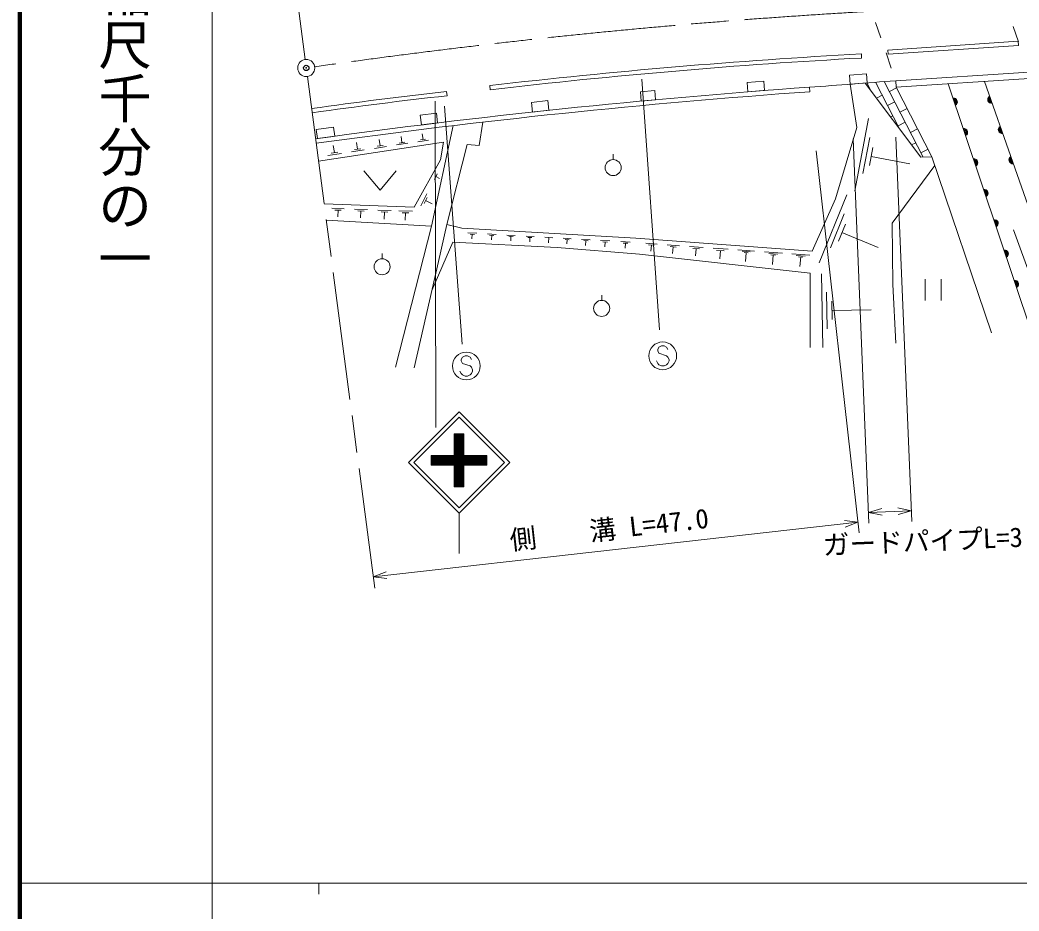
# Model space of a CAD drawing. Units: millimetres, scale not verified. Extents: x 40000 to 680000, y 20000 to 380000.
# Drawn here: x 40000 to 133556, y 202409 to 285811 of the extents above; entities that cross this region are included whole.
import ezdxf
from ezdxf.enums import TextEntityAlignment as Align

# ---------------------------------------------------------------- set-up
doc = ezdxf.new("R2010")
doc.units = ezdxf.units.MM
doc.header["$LTSCALE"] = 1000
doc.header["$PDMODE"] = 32
doc.header["$PDSIZE"] = 500
doc.linetypes.add('CHAIN', pattern=[18.5, 12, -1.5, 3.5, -1.5])
for name, color, linetype, lineweight in [('M-BGD', 7, 'Continuous', 13), ('M-BMK', 2, 'CHAIN', 13), ('M-BMK-SRVR', 3, 'Continuous', 13), ('M-STR-HTXT', 7, 'Continuous', 13), ('M-STR-STR1', 1, 'Continuous', 13), ('M-STR-STRC', 7, 'Continuous', 13), ('M-TTL', 2, 'Continuous', 140), ('M-TTL-BAND', 7, 'Continuous', 13)]:
    doc.layers.add(name, color=color, linetype=linetype, lineweight=lineweight)
doc.layers.add('M-OTRS', color=6, linetype='Continuous')
doc.styles.add('@ＭＳ ゴシック', font='')
doc.styles.add('ＭＳ ゴシック', font='')
doc.styles.get('@ＭＳ ゴシック').set_extended_font_data('@MS Gothic')
doc.styles.get('ＭＳ ゴシック').set_extended_font_data('MS Gothic')

msp = doc.modelspace()

# ---------------------------------------------------------------- linework, layer by layer
at = {"layer": 'M-BGD'}
for p, q in [((121274, 282999), (133473, 283834)), ((133473, 283834), (133500, 283437)), ((118794, 282638), (118815, 282253)), ((121274, 282999), (121301, 282602)), ((121301, 282602), (133500, 283437)), ((119335, 279876), (119709, 279150)), ((120124, 279981), (122362, 275636)), ((120936, 280043), (124571, 272982)), ((134737, 256575), (126926, 279841)), ((130327, 280062), (138453, 256824)), ((79946, 279112), (79990, 278720)), ((83995, 279672), (84039, 279289)), ((113972, 279097), (113943, 279518)), ((119594, 279372), (119556, 279353)), ((120285, 279728), (120261, 279716)), ((122087, 279446), (121420, 279103)), ((120753, 278760), (120213, 278482)), ((121912, 278147), (121245, 277804)), ((123071, 277535), (122404, 277192)), ((118172, 269825), (119447, 276595)), ((121737, 276848), (121528, 276740)), ((122896, 276236), (122229, 275892)), ((77743, 274621), (77663, 275145)), ((124055, 275623), (123388, 275280)), ((71623, 273721), (71527, 274354)), ((73730, 274031), (73640, 274627)), ((76315, 274270), (75266, 274111)), ((76032, 274370), (75507, 274291)), ((75770, 274331), (75685, 274890)), ((78255, 274564), (77271, 274415)), ((77989, 274658), (77497, 274584)), ((118942, 271432), (119580, 274818)), ((123880, 274324), (123499, 274128)), ((70101, 273328), (68840, 273137)), ((69760, 273448), (69130, 273353)), ((69445, 273401), (69343, 274073)), ((72241, 273653), (71053, 273472)), ((71920, 273766), (71326, 273676)), ((74312, 273966), (73194, 273797)), ((74010, 274073), (73451, 273988)), ((95549, 272740), (95549, 273240)), ((119553, 272194), (119872, 273886)), ((125039, 273712), (124372, 273368)), ((119712, 273040), (123323, 272360)), ((125406, 272999), (130982, 256533)), ((72215, 271684), (73715, 269884)), ((73715, 269884), (75215, 271684)), ((78811, 270886), (79073, 271410)), ((78942, 271148), (79291, 270973)), ((77548, 268413), (78115, 269547)), ((114826, 263067), (117419, 269450)), ((77841, 268621), (78125, 269188)), ((77983, 268905), (78588, 268602)), ((69218, 268183), (70362, 268141)), ((69499, 268020), (70070, 267999)), ((69784, 268009), (69762, 267399)), ((71331, 268105), (72535, 268060)), ((71626, 267933), (72228, 267911)), ((71927, 267922), (71903, 267280)), ((73503, 268024), (74770, 267977)), ((73814, 267844), (74447, 267820)), ((74130, 267832), (74105, 267157)), ((75482, 267951), (76748, 267904)), ((75792, 267770), (76425, 267747)), ((76109, 267759), (76084, 267083)), ((115900, 264490), (117196, 267682)), ((78523, 266509), (68688, 267059)), ((116650, 265115), (117298, 266711)), ((81942, 265893), (82771, 265846)), ((82143, 265771), (82557, 265747)), ((82350, 265759), (82324, 265317)), ((83782, 265787), (84586, 265741)), ((116974, 265913), (120378, 264531)), ((133031, 266159), (134743, 261461)), ((83977, 265668), (84379, 265645)), ((84178, 265657), (84153, 265228)), ((85597, 265682), (86377, 265637)), ((85786, 265567), (86176, 265544)), ((85981, 265556), (85957, 265140)), ((87387, 265579), (88143, 265535)), ((87570, 265467), (87948, 265445)), ((87759, 265456), (87736, 265053)), ((89153, 265477), (89886, 265434)), ((89520, 265455), (89491, 264967)), ((90874, 265377), (91627, 265334)), ((91056, 265266), (91433, 265244)), ((91245, 265255), (91221, 264853)), ((92595, 265278), (93409, 265231)), ((92792, 265157), (93199, 265134)), ((92995, 265146), (92970, 264712)), ((94375, 265175), (95253, 265124)), ((94588, 265045), (95026, 265020)), ((94807, 265032), (94780, 264565)), ((96269, 265065), (97146, 265015)), ((96482, 264936), (96920, 264910)), ((96701, 264923), (96674, 264455)), ((98619, 264915), (99658, 264840)), ((100598, 264771), (101753, 264687)), ((73909, 263466), (73909, 263966)), ((98869, 264758), (99389, 264720)), ((99129, 264739), (99088, 264184)), ((100875, 264596), (101453, 264554)), ((101164, 264575), (101120, 263959)), ((102689, 264619), (103968, 264526)), ((102996, 264426), (103636, 264379)), ((103316, 264402), (103267, 263721)), ((104900, 264459), (106308, 264356)), ((105239, 264245), (105943, 264194)), ((105591, 264220), (105536, 263469)), ((107237, 264289), (108783, 264177)), ((107616, 264158), (108389, 264102)), ((107802, 264041), (108188, 264013)), ((107995, 264027), (107935, 263202)), ((109708, 264109), (111398, 263987)), ((110122, 263966), (110967, 263905)), ((110325, 263838), (110748, 263807)), ((112283, 263922), (113974, 263800)), ((110537, 263823), (110471, 262921)), ((112697, 263779), (113543, 263718)), ((112900, 263651), (113323, 263620)), ((113112, 263636), (113046, 262734)), ((115172, 255163), (115048, 262052)), ((124772, 261547), (124772, 259547)), ((126272, 261547), (126272, 259547)), ((115600, 256894), (115538, 260338)), ((94473, 259568), (94473, 260068)), ((116044, 257763), (116013, 259485)), ((116028, 258624), (119702, 258690))]:
    msp.add_line(p, q, dxfattribs=at)
for points in [[(117746, 279802), (119335, 279922), (119270, 280775), (117681, 280656)], [(108169, 279086), (109724, 279207), (109656, 280088), (108100, 279967)], [(98186, 278224), (99522, 278347), (99443, 279198), (98107, 279074)], [(87983, 277193), (89531, 277359), (89435, 278261), (87887, 278094)], [(77602, 275987), (79102, 276171), (78991, 277078), (77491, 276894)], [(67864, 274713), (69486, 274935), (69369, 275789), (67747, 275567)]]:
    msp.add_lwpolyline(points, close=True, dxfattribs=at)
for points in [[(79971, 266656), (81384, 266326), (97674, 265385), (114200, 264184), (116366, 269081), (118367, 275743), (117746, 279802)], [(122047, 279523), (125406, 272999), (124368, 272978), (119138, 279907)], [(83354, 276250), (83008, 274072), (81878, 274142), (79971, 266656), (79194, 263195), (76911, 253237)], [(80581, 275924), (78523, 266509), (75157, 253302)], [(68483, 268611), (76922, 268298), (79394, 272724), (79653, 274372), (67957, 272599)], [(122030, 255568), (121736, 261042), (121689, 266786), (125677, 272199)], [(78571, 260478), (80528, 265004), (90290, 264528), (98027, 263900), (114004, 262127), (114004, 255143)]]:
    msp.add_lwpolyline(points, dxfattribs=at)
for centre in [(95549, 271990), (73909, 262716), (94473, 258818)]:
    msp.add_circle(centre, 750, dxfattribs=at)
for centre, radius, start, end in [((149939, -288363), 571850, 93.12204, 96.62191), ((149939, -288363), 571464, 93.12204, 96.62191), ((-160294, 3981372), 3711998, 274.23678, 274.36163), ((126339, -139853), 421526, 96.31876, 98.05023), ((163017, -414390), 695642, 94.04529, 97.87694), ((163017, -414390), 695220, 94.04529, 97.87694), ((126339, -139853), 421131, 96.31876, 98.05023), ((127439, 278144), 354, 297.35501, 99.76019), ((127439, 278144), 283, 299.57905, 97.53615), ((127439, 278144), 212, 303.32538, 93.78983), ((127439, 278144), 142, 311.03711, 86.0781), ((127439, 278144), 100, 321.35477, 75.76043), ((130976, 278372), 354, 118.06949, 280.47467), ((130976, 278372), 283, 120.29353, 278.25063), ((130976, 278372), 212, 124.03985, 274.5043), ((130976, 278372), 142, 131.75158, 266.79257), ((130976, 278372), 100, 142.06925, 256.47491), ((128393, 275300), 354, 297.35501, 99.76019), ((128393, 275300), 283, 299.57905, 97.53615), ((128393, 275300), 212, 303.32538, 93.78983), ((128393, 275300), 142, 311.03711, 86.0781), ((128393, 275300), 100, 321.35477, 75.76043), ((131966, 275541), 354, 118.06949, 280.47467), ((131966, 275541), 283, 120.29353, 278.25063), ((131966, 275541), 212, 124.03985, 274.5043), ((131966, 275541), 142, 131.75158, 266.79257), ((131966, 275541), 100, 142.06925, 256.47491), ((129348, 272456), 354, 297.35501, 99.76019), ((129348, 272456), 283, 299.57905, 97.53615), ((129348, 272456), 212, 303.32538, 93.78983), ((129348, 272456), 142, 311.03711, 86.0781), ((129348, 272456), 100, 321.35477, 75.76043), ((132956, 272709), 354, 118.06949, 280.47467), ((132956, 272709), 283, 120.29353, 278.25063), ((132956, 272709), 212, 124.03985, 274.5043), ((132956, 272709), 142, 131.75158, 266.79257), ((132956, 272709), 100, 142.06925, 256.47491), ((130303, 269612), 354, 297.35501, 99.76019), ((130303, 269612), 283, 299.57905, 97.53615), ((130303, 269612), 212, 303.32538, 93.78983), ((130303, 269612), 142, 311.03711, 86.0781), ((130303, 269612), 100, 321.35477, 75.76043), ((131258, 266768), 354, 297.35501, 99.76019), ((131258, 266768), 283, 299.57905, 97.53615), ((131258, 266768), 212, 303.32538, 93.78983), ((131258, 266768), 142, 311.03711, 86.0781), ((131258, 266768), 100, 321.35477, 75.76043), ((132212, 263924), 354, 297.35501, 99.76019), ((132212, 263924), 283, 299.57905, 97.53615), ((132212, 263924), 212, 303.32538, 93.78983), ((132212, 263924), 142, 311.03711, 86.0781), ((132212, 263924), 100, 321.35477, 75.76043), ((133167, 261080), 354, 297.35501, 99.76019), ((133167, 261080), 283, 299.57905, 97.53615), ((133167, 261080), 212, 303.32538, 93.78983), ((133167, 261080), 142, 311.03711, 86.0781), ((133167, 261080), 100, 321.35477, 75.76043)]:
    msp.add_arc(centre, radius, start, end, dxfattribs=at)
at = {"layer": 'M-BMK'}
for p, q in [((60526, 328930), (66702, 282111)), ((66912, 280525), (73229, 232634))]:
    msp.add_line(p, q, dxfattribs=at)
msp.add_arc((154648, -327787), 615406, 93.2444, 98.13178, dxfattribs=at)
at = {"layer": 'M-BMK-SRVR'}
msp.add_circle((66807, 281318), 800, dxfattribs=at)
at = {"layer": 'M-OTRS'}
msp.add_point((66807, 281318), dxfattribs=at)
at = {"layer": 'M-STR-HTXT'}
for p, q in [((118034, 274680), (119506, 238710)), ((122034, 274844), (123507, 238874)), ((114569, 273574), (118587, 237799)), ((119465, 239709), (120701, 240073)), ((119465, 239709), (123466, 239873)), ((119465, 239709), (120727, 239448)), ((123466, 239873), (122204, 240134)), ((123466, 239873), (122230, 239510)), ((73089, 233696), (118475, 238793)), ((118475, 238793), (117198, 238964)), ((118475, 238793), (117268, 238343)), ((73089, 233696), (74297, 234146)), ((73089, 233696), (74366, 233525))]:
    msp.add_line(p, q, dxfattribs=at)
at = {"layer": 'M-STR-STR1'}
for p, q in [((120127, 285569), (120617, 284151)), ((133494, 283772), (133006, 285191)), ((121107, 282733), (121596, 281316))]:
    msp.add_line(p, q, dxfattribs=at)
msp.add_lwpolyline([(122008, 280124), (134471, 280936), (134510, 280334), (122047, 279523)], close=True, dxfattribs=at)
at = {"layer": 'M-STR-STRC'}
for p, q in [((98220, 280275), (99879, 256823)), ((78953, 247663), (78874, 278222)), ((81401, 255481), (79743, 277748)), ((99840, 255202), (99722, 254966)), ((99722, 254966), (99722, 254848)), ((99722, 254848), (99840, 254612)), ((100076, 255321), (99840, 255202)), ((99840, 254612), (100549, 254375)), ((100313, 255321), (100076, 255321)), ((100549, 255202), (100313, 255321)), ((100667, 254966), (100549, 255202)), ((81441, 254255), (81323, 254019)), ((81323, 254019), (81323, 253900)), ((81323, 253900), (81441, 253664)), ((81678, 254373), (81441, 254255)), ((81441, 253664), (82150, 253428)), ((81914, 254373), (81678, 254373)), ((82150, 254255), (81914, 254373)), ((82269, 254019), (82150, 254255)), ((99722, 253666), (99604, 253902)), ((99840, 253548), (99722, 253666)), ((100076, 253430), (99840, 253548)), ((100549, 253548), (100313, 253430)), ((100549, 254375), (100667, 254257)), ((100667, 253666), (100549, 253548)), ((100667, 254257), (100785, 254021)), ((100785, 253902), (100667, 253666)), ((100785, 254021), (100785, 253902)), ((81323, 252719), (81205, 252955)), ((81441, 252600), (81323, 252719)), ((82150, 253428), (82269, 253309)), ((82269, 252719), (82150, 252600)), ((82269, 253309), (82387, 253073)), ((82387, 252955), (82269, 252719)), ((82387, 253073), (82387, 252955)), ((100313, 253430), (100076, 253430)), ((81678, 252482), (81441, 252600)), ((81914, 252482), (81678, 252482)), ((82150, 252600), (81914, 252482)), ((76387, 244383), (81125, 249121)), ((81125, 249121), (85862, 244383)), ((76882, 244383), (81125, 248626)), ((81125, 248626), (85367, 244383)), ((80666, 247087), (81566, 247087)), ((80666, 247087), (80666, 245054)), ((80666, 247038), (80714, 247087)), ((80666, 246897), (80855, 247087)), ((80666, 246755), (80997, 247087)), ((80666, 246614), (81138, 247087)), ((80666, 246473), (81280, 247087)), ((80666, 246331), (81421, 247087)), ((80666, 246190), (81562, 247087)), ((81566, 246130), (80666, 247030)), ((81566, 246271), (80750, 247087)), ((81566, 246412), (80891, 247087)), ((81566, 246554), (81033, 247087)), ((81566, 246695), (81174, 247087)), ((81566, 246837), (81316, 247087)), ((81566, 246978), (81457, 247087)), ((81566, 247087), (81566, 245054)), ((80666, 246048), (81566, 246948)), ((81566, 245988), (80666, 246888)), ((80666, 245907), (81566, 246807)), ((81566, 245847), (80666, 246747)), ((80666, 245766), (81566, 246666)), ((81566, 245705), (80666, 246605)), ((80666, 245624), (81566, 246524)), ((81566, 245564), (80666, 246464)), ((80666, 245483), (81566, 246383)), ((81566, 245422), (80666, 246322)), ((80666, 245341), (81566, 246241)), ((81566, 245281), (80666, 246181)), ((80666, 245200), (81566, 246100)), ((79903, 244154), (81566, 245817)), ((80044, 244154), (81566, 245676)), ((80185, 244154), (81566, 245534)), ((80327, 244154), (81566, 245393)), ((80468, 244154), (81566, 245251)), ((81566, 245140), (80666, 246040)), ((80666, 245058), (81566, 245958)), ((82410, 244154), (80666, 245898)), ((82268, 244154), (80666, 245757)), ((82127, 244154), (80666, 245615)), ((81985, 244154), (80666, 245474)), ((81844, 244154), (80666, 245332)), ((81703, 244154), (80666, 245191)), ((76387, 244383), (81125, 239646)), ((76882, 244383), (81125, 240141)), ((80666, 245054), (78504, 245054)), ((78504, 245054), (78504, 244154)), ((78504, 245018), (78540, 245054)), ((78504, 244877), (78681, 245054)), ((78504, 244735), (78823, 245054)), ((78504, 244594), (78964, 245054)), ((78504, 244452), (79106, 245054)), ((78504, 244311), (79247, 245054)), ((78504, 244170), (79388, 245054)), ((79298, 244154), (78504, 244949)), ((79157, 244154), (78504, 244807)), ((79016, 244154), (78504, 244666)), ((78874, 244154), (78504, 244524)), ((78733, 244154), (78504, 244383)), ((78591, 244154), (78504, 244241)), ((79440, 244154), (78540, 245054)), ((78630, 244154), (79530, 245054)), ((79581, 244154), (78681, 245054)), ((78771, 244154), (79671, 245054)), ((79723, 244154), (78823, 245054)), ((78913, 244154), (79813, 245054)), ((79864, 244154), (78964, 245054)), ((79054, 244154), (79954, 245054)), ((80006, 244154), (79106, 245054)), ((79196, 244154), (80096, 245054)), ((80147, 244154), (79247, 245054)), ((79337, 244154), (80237, 245054)), ((80288, 244154), (79388, 245054)), ((79478, 244154), (80378, 245054)), ((80430, 244154), (79530, 245054)), ((79620, 244154), (80520, 245054)), ((80571, 244154), (79671, 245054)), ((79761, 244154), (80661, 245054)), ((81566, 243301), (79813, 245054)), ((81566, 243443), (79954, 245054)), ((81566, 243584), (80096, 245054)), ((81566, 243725), (80237, 245054)), ((81566, 243867), (80378, 245054)), ((81566, 244008), (80520, 245054)), ((80610, 244154), (81566, 245110)), ((81566, 244150), (80661, 245054)), ((80666, 244068), (81651, 245054)), ((80666, 243927), (81793, 245054)), ((80666, 243786), (81934, 245054)), ((80666, 243644), (82075, 245054)), ((80666, 243503), (82217, 245054)), ((80666, 243361), (82358, 245054)), ((81125, 240141), (85367, 244383)), ((81125, 239646), (85862, 244383)), ((81600, 244154), (82500, 245054)), ((82551, 244154), (81651, 245054)), ((81741, 244154), (82641, 245054)), ((82693, 244154), (81793, 245054)), ((81883, 244154), (82783, 245054)), ((82834, 244154), (81934, 245054)), ((82024, 244154), (82924, 245054)), ((82975, 244154), (82075, 245054)), ((82165, 244154), (83065, 245054)), ((83117, 244154), (82217, 245054)), ((82307, 244154), (83207, 245054)), ((83258, 244154), (82358, 245054)), ((82448, 244154), (83348, 245054)), ((83400, 244154), (82500, 245054)), ((82590, 244154), (83490, 245054)), ((83541, 244154), (82641, 245054)), ((82731, 244154), (83631, 245054)), ((83683, 244154), (82783, 245054)), ((82872, 244154), (83727, 245009)), ((83727, 244251), (82924, 245054)), ((83014, 244154), (83727, 244867)), ((83727, 244392), (83065, 245054)), ((83155, 244154), (83727, 244726)), ((83727, 244534), (83207, 245054)), ((83297, 244154), (83727, 244585)), ((83727, 244675), (83348, 245054)), ((83438, 244154), (83727, 244443)), ((83727, 244816), (83490, 245054)), ((83580, 244154), (83727, 244302)), ((83727, 244958), (83631, 245054)), ((78504, 244154), (80666, 244154)), ((80666, 244154), (80666, 242121)), ((80666, 243220), (81566, 244120)), ((81566, 243160), (80666, 244060)), ((80666, 243079), (81566, 243979)), ((81566, 243018), (80666, 243918)), ((80666, 242937), (81566, 243837)), ((81566, 242877), (80666, 243777)), ((80666, 242796), (81566, 243696)), ((81566, 242735), (80666, 243635)), ((80666, 242654), (81566, 243554)), ((81566, 242594), (80666, 243494)), ((80666, 242513), (81566, 243413)), ((81566, 242453), (80666, 243353)), ((80666, 242371), (81566, 243271)), ((81566, 244154), (81566, 242121)), ((83721, 244154), (83727, 244160)), ((81566, 242311), (80666, 243211)), ((80666, 242230), (81566, 243130)), ((81566, 242170), (80666, 243070)), ((81472, 242121), (80666, 242928)), ((81331, 242121), (80666, 242787)), ((81190, 242121), (80666, 242645)), ((81048, 242121), (80666, 242504)), ((80907, 242121), (80666, 242363)), ((80698, 242121), (81566, 242989)), ((80840, 242121), (81566, 242847)), ((80981, 242121), (81566, 242706)), ((81123, 242121), (81566, 242564)), ((81264, 242121), (81566, 242423)), ((80765, 242121), (80666, 242221)), ((80666, 242121), (81566, 242121)), ((81406, 242121), (81566, 242281)), ((81547, 242121), (81566, 242140)), ((81125, 239646), (81125, 235858))]:
    msp.add_line(p, q, dxfattribs=at)
msp.add_lwpolyline([(81566, 245054), (83727, 245054), (83727, 244154), (81566, 244154)], dxfattribs=at)
for centre in [(100194, 254375), (81796, 253428)]:
    msp.add_circle(centre, 1300, dxfattribs=at)
at = {"layer": 'M-TTL'}
msp.add_line((40000, 380000), (40000, 20000), dxfattribs=at)
at = {"layer": 'M-TTL-BAND'}
for p, q in [((58000, 370000), (58000, 20000)), ((40000, 205000), (579000, 205000)), ((68000, 205000), (68000, 204000))]:
    msp.add_line(p, q, dxfattribs=at)

# ---------------------------------------------------------------- texts
at = {"layer": 'M-STR-HTXT', "style": 'ＭＳ ゴシック'}
for s, rotation, p in [('側\u3000\u3000溝 L=47.0', 6.407, (95342, 236698)), ('ガードパイプL=3.7', 2.344, (125850, 235623))]:
    msp.add_text(s, height=1833, rotation=rotation, dxfattribs=at).set_placement(p, align=Align.BOTTOM_CENTER)
at = {"layer": 'M-TTL-BAND', "style": '@ＭＳ ゴシック'}
msp.add_text('縮尺千分の一', height=3666, rotation=270, dxfattribs=at).set_placement((49777, 261030), align=Align.MIDDLE_RIGHT)

doc.saveas('drawing.dxf')
